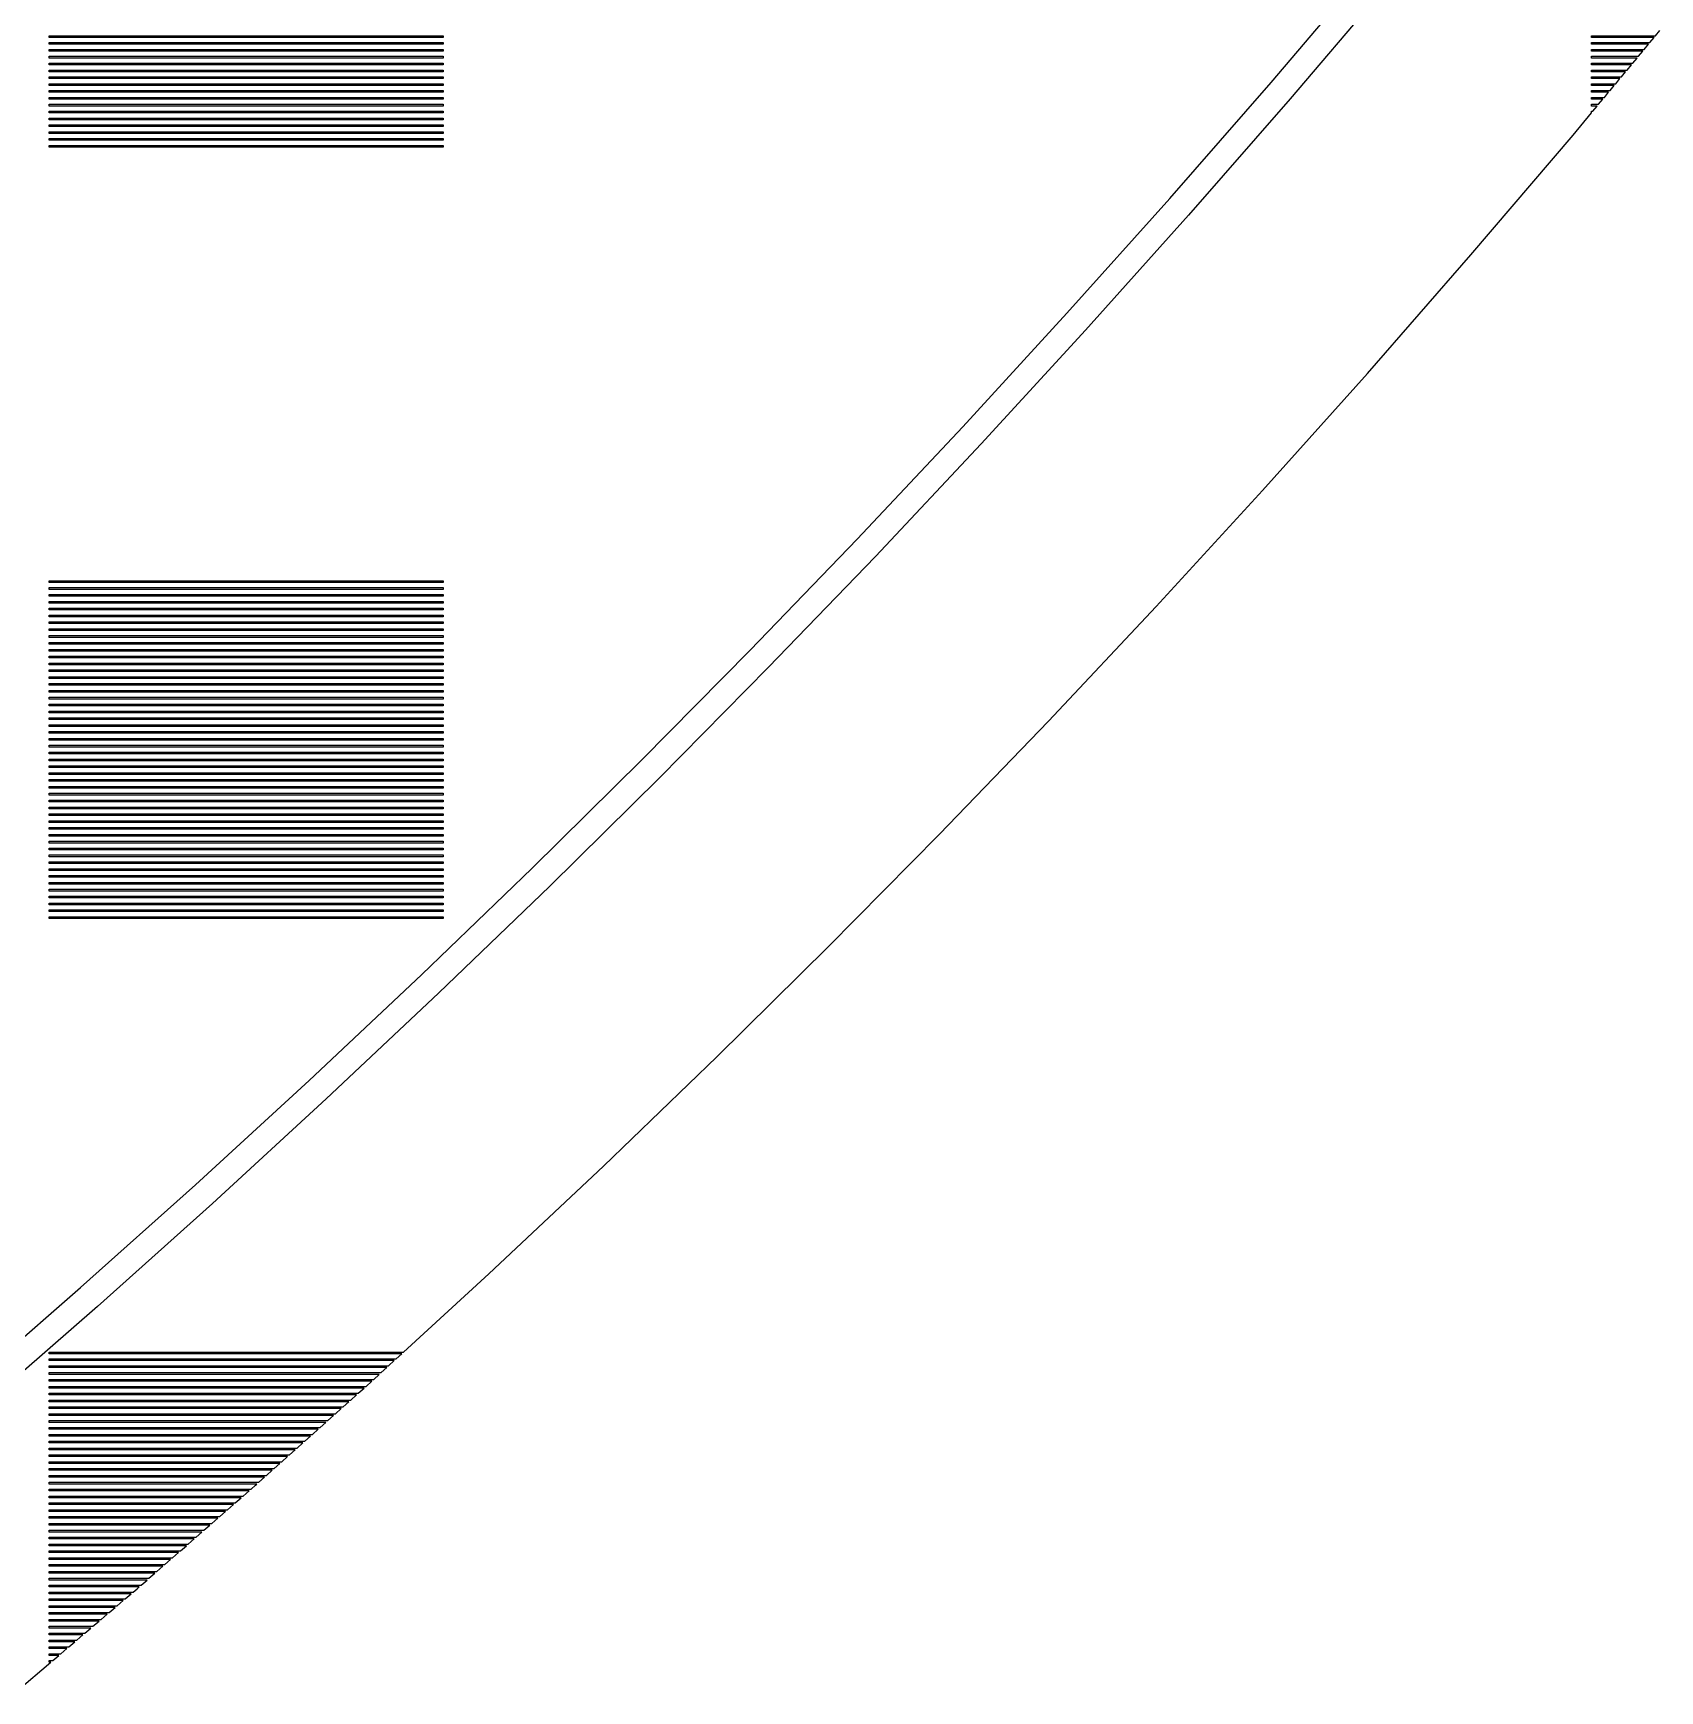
# Model space of a CAD drawing. Extents: x 40 to 187, y -3 to 150.
# Drawn here: x 159.79 to 169.49, y 15.09 to 24.98 of the extents above; entities that cross this region are included whole.
import ezdxf

# ---------------------------------------------------------------- set-up
doc = ezdxf.new("R2010")
doc.units = 0

msp = doc.modelspace()

# ---------------------------------------------------------------- linework, layer by layer
for p, q in [((167.175, 24.6882), (167.771, 25.3881)), ((167.886, 25.2915), (167.288, 24.5903)), ((159.884, 24.9566), (159.884, 24.9668)), ((159.884, 24.9668), (162.235, 24.9668)), ((162.235, 24.9566), (159.884, 24.9566)), ((159.884, 24.9156), (159.884, 24.9259)), ((159.884, 24.9259), (162.235, 24.9259)), ((162.235, 24.9668), (162.235, 24.9566)), ((162.235, 24.9259), (162.235, 24.9156)), ((169.087, 24.9566), (169.087, 24.9668)), ((169.087, 24.9668), (169.469, 24.9668)), ((169.46, 24.9566), (169.087, 24.9566)), ((169.087, 24.9156), (169.087, 24.9259)), ((169.087, 24.9259), (169.435, 24.9259)), ((169.435, 24.9259), (169.46, 24.9566)), ((169.469, 24.9668), (169.494, 24.9975)), ((162.235, 24.9156), (159.884, 24.9156)), ((159.884, 24.8748), (159.884, 24.885)), ((159.884, 24.885), (162.235, 24.885)), ((162.235, 24.8748), (159.884, 24.8748)), ((159.884, 24.8338), (159.884, 24.8441)), ((159.884, 24.8441), (162.235, 24.8441)), ((162.235, 24.8338), (159.884, 24.8338)), ((162.235, 24.885), (162.235, 24.8748)), ((162.235, 24.8441), (162.235, 24.8338)), ((169.426, 24.9156), (169.087, 24.9156)), ((169.087, 24.8748), (169.087, 24.885)), ((169.087, 24.885), (169.401, 24.885)), ((169.392, 24.8748), (169.087, 24.8748)), ((169.087, 24.8338), (169.087, 24.8441)), ((169.087, 24.8441), (169.367, 24.8441)), ((169.358, 24.8338), (169.087, 24.8338)), ((169.333, 24.8032), (169.358, 24.8338)), ((169.367, 24.8441), (169.392, 24.8748)), ((169.401, 24.885), (169.426, 24.9156)), ((159.884, 24.7929), (159.884, 24.8032)), ((159.884, 24.8032), (162.235, 24.8032)), ((162.235, 24.7929), (159.884, 24.7929)), ((159.884, 24.752), (159.884, 24.7623)), ((159.884, 24.7623), (162.235, 24.7623)), ((162.235, 24.752), (159.884, 24.752)), ((162.235, 24.8032), (162.235, 24.7929)), ((162.235, 24.7623), (162.235, 24.752)), ((169.087, 24.7929), (169.087, 24.8032)), ((169.087, 24.8032), (169.333, 24.8032)), ((169.324, 24.7929), (169.087, 24.7929)), ((169.087, 24.752), (169.087, 24.7623)), ((169.087, 24.7623), (169.299, 24.7623)), ((169.29, 24.752), (169.087, 24.752)), ((169.265, 24.7213), (169.29, 24.752)), ((169.299, 24.7623), (169.324, 24.7929)), ((159.884, 24.7111), (159.884, 24.7213)), ((159.884, 24.7213), (162.235, 24.7213)), ((162.235, 24.7111), (159.884, 24.7111)), ((159.884, 24.6702), (159.884, 24.6805)), ((159.884, 24.6805), (162.235, 24.6805)), ((162.235, 24.6702), (159.884, 24.6702)), ((159.884, 24.6293), (159.884, 24.6395)), ((159.884, 24.6395), (162.235, 24.6395)), ((162.235, 24.6293), (159.884, 24.6293)), ((162.235, 24.7213), (162.235, 24.7111)), ((162.235, 24.6805), (162.235, 24.6702)), ((162.235, 24.6395), (162.235, 24.6293)), ((166.57, 23.9957), (167.175, 24.6882)), ((169.087, 24.7111), (169.087, 24.7213)), ((169.087, 24.7213), (169.265, 24.7213)), ((169.256, 24.7111), (169.087, 24.7111)), ((169.087, 24.6702), (169.087, 24.6805)), ((169.087, 24.6805), (169.231, 24.6805)), ((169.222, 24.6702), (169.087, 24.6702)), ((169.087, 24.6293), (169.087, 24.6395)), ((169.087, 24.6395), (169.197, 24.6395)), ((169.188, 24.6293), (169.087, 24.6293)), ((169.163, 24.5986), (169.188, 24.6293)), ((169.197, 24.6395), (169.222, 24.6702)), ((169.231, 24.6805), (169.256, 24.7111)), ((159.884, 24.5884), (159.884, 24.5986)), ((159.884, 24.5986), (162.235, 24.5986)), ((162.235, 24.5884), (159.884, 24.5884)), ((159.884, 24.5475), (159.884, 24.5577)), ((159.884, 24.5577), (162.235, 24.5577)), ((162.235, 24.5475), (159.884, 24.5475)), ((162.235, 24.5986), (162.235, 24.5884)), ((162.235, 24.5577), (162.235, 24.5475)), ((167.288, 24.5903), (166.682, 23.8963)), ((169.087, 24.5884), (169.087, 24.5986)), ((169.087, 24.5986), (169.163, 24.5986)), ((169.154, 24.5884), (169.087, 24.5884)), ((169.087, 24.5475), (169.087, 24.5577)), ((169.087, 24.5577), (169.129, 24.5577)), ((169.12, 24.5475), (169.087, 24.5475)), ((169.095, 24.5168), (169.12, 24.5475)), ((169.129, 24.5577), (169.154, 24.5884)), ((159.884, 24.5066), (159.884, 24.5168)), ((159.884, 24.5168), (162.235, 24.5168)), ((162.235, 24.5066), (159.884, 24.5066)), ((159.884, 24.4657), (159.884, 24.4759)), ((159.884, 24.4759), (162.235, 24.4759)), ((162.235, 24.4657), (159.884, 24.4657)), ((159.884, 24.4248), (159.884, 24.435)), ((159.884, 24.435), (162.235, 24.435)), ((162.235, 24.5168), (162.235, 24.5066)), ((162.235, 24.4759), (162.235, 24.4657)), ((162.235, 24.435), (162.235, 24.4248)), ((168.976, 24.3741), (169.087, 24.5074)), ((169.087, 24.5074), (169.087, 24.5168)), ((169.087, 24.5168), (169.095, 24.5168)), ((162.235, 24.4248), (159.884, 24.4248)), ((159.884, 24.3839), (159.884, 24.3941)), ((159.884, 24.3941), (162.235, 24.3941)), ((162.235, 24.3839), (159.884, 24.3839)), ((159.884, 24.343), (159.884, 24.3532)), ((159.884, 24.3532), (162.235, 24.3532)), ((162.235, 24.343), (159.884, 24.343)), ((162.235, 24.3941), (162.235, 24.3839)), ((162.235, 24.3532), (162.235, 24.343)), ((168.367, 23.6595), (168.976, 24.3741)), ((159.884, 24.3021), (159.884, 24.3123)), ((159.884, 24.3123), (162.235, 24.3123)), ((162.235, 24.3021), (159.884, 24.3021)), ((162.235, 24.3123), (162.235, 24.3021)), ((165.957, 23.3107), (166.57, 23.9957)), ((166.682, 23.8963), (166.068, 23.2099)), ((167.75, 22.9524), (168.367, 23.6595)), ((165.335, 22.6332), (165.957, 23.3107)), ((166.068, 23.2099), (165.445, 22.5311)), ((167.124, 22.2529), (167.75, 22.9524)), ((164.705, 21.9634), (165.335, 22.6332)), ((165.445, 22.5311), (164.814, 21.8599)), ((166.489, 21.5612), (167.124, 22.2529)), ((164.067, 21.3014), (164.705, 21.9634)), ((164.814, 21.8599), (164.174, 21.1966)), ((159.884, 21.7047), (159.884, 21.7149)), ((159.884, 21.7149), (162.235, 21.7149)), ((162.235, 21.7047), (159.884, 21.7047)), ((159.884, 21.6638), (159.884, 21.674)), ((159.884, 21.674), (162.235, 21.674)), ((162.235, 21.6638), (159.884, 21.6638)), ((162.235, 21.7149), (162.235, 21.7047)), ((162.235, 21.674), (162.235, 21.6638)), ((159.884, 21.6229), (159.884, 21.6331)), ((159.884, 21.6331), (162.235, 21.6331)), ((162.235, 21.6229), (159.884, 21.6229)), ((159.884, 21.582), (159.884, 21.5922)), ((159.884, 21.5922), (162.235, 21.5922)), ((162.235, 21.582), (159.884, 21.582)), ((162.235, 21.6331), (162.235, 21.6229)), ((162.235, 21.5922), (162.235, 21.582)), ((165.846, 20.8773), (166.489, 21.5612)), ((159.884, 21.541), (159.884, 21.5513)), ((159.884, 21.5513), (162.235, 21.5513)), ((162.235, 21.541), (159.884, 21.541)), ((159.884, 21.5002), (159.884, 21.5104)), ((159.884, 21.5104), (162.235, 21.5104)), ((162.235, 21.5002), (159.884, 21.5002)), ((159.884, 21.4592), (159.884, 21.4695)), ((159.884, 21.4695), (162.235, 21.4695)), ((162.235, 21.5513), (162.235, 21.541)), ((162.235, 21.5104), (162.235, 21.5002)), ((162.235, 21.4695), (162.235, 21.4592)), ((162.235, 21.4592), (159.884, 21.4592)), ((159.884, 21.4183), (159.884, 21.4286)), ((159.884, 21.4286), (162.235, 21.4286)), ((162.235, 21.4183), (159.884, 21.4183)), ((159.884, 21.3774), (159.884, 21.3877)), ((159.884, 21.3877), (162.235, 21.3877)), ((162.235, 21.3774), (159.884, 21.3774)), ((162.235, 21.4286), (162.235, 21.4183)), ((162.235, 21.3877), (162.235, 21.3774)), ((159.884, 21.3365), (159.884, 21.3468)), ((159.884, 21.3468), (162.235, 21.3468)), ((162.235, 21.3365), (159.884, 21.3365)), ((159.884, 21.2956), (159.884, 21.3058)), ((159.884, 21.3058), (162.235, 21.3058)), ((162.235, 21.2956), (159.884, 21.2956)), ((159.884, 21.2547), (159.884, 21.265)), ((159.884, 21.265), (162.235, 21.265)), ((162.235, 21.3468), (162.235, 21.3365)), ((162.235, 21.3058), (162.235, 21.2956)), ((162.235, 21.265), (162.235, 21.2547)), ((163.421, 20.6472), (164.067, 21.3014)), ((162.235, 21.2547), (159.884, 21.2547)), ((159.884, 21.2138), (159.884, 21.224)), ((159.884, 21.224), (162.235, 21.224)), ((162.235, 21.2138), (159.884, 21.2138)), ((159.884, 21.1729), (159.884, 21.1832)), ((159.884, 21.1832), (162.235, 21.1832)), ((162.235, 21.1729), (159.884, 21.1729)), ((162.235, 21.224), (162.235, 21.2138)), ((162.235, 21.1832), (162.235, 21.1729)), ((164.174, 21.1966), (163.527, 20.5412)), ((159.884, 21.132), (159.884, 21.1422)), ((159.884, 21.1422), (162.235, 21.1422)), ((162.235, 21.132), (159.884, 21.132)), ((159.884, 21.0911), (159.884, 21.1013)), ((159.884, 21.1013), (162.235, 21.1013)), ((162.235, 21.0911), (159.884, 21.0911)), ((162.235, 21.1422), (162.235, 21.132)), ((162.235, 21.1013), (162.235, 21.0911)), ((159.884, 21.0502), (159.884, 21.0604)), ((159.884, 21.0604), (162.235, 21.0604)), ((162.235, 21.0502), (159.884, 21.0502)), ((159.884, 21.0093), (159.884, 21.0195)), ((159.884, 21.0195), (162.235, 21.0195)), ((162.235, 21.0093), (159.884, 21.0093)), ((159.884, 20.9684), (159.884, 20.9786)), ((159.884, 20.9786), (162.235, 20.9786)), ((162.235, 20.9684), (159.884, 20.9684)), ((162.235, 21.0604), (162.235, 21.0502)), ((162.235, 21.0195), (162.235, 21.0093)), ((162.235, 20.9786), (162.235, 20.9684)), ((159.884, 20.9275), (159.884, 20.9377)), ((159.884, 20.9377), (162.235, 20.9377)), ((162.235, 20.9275), (159.884, 20.9275)), ((159.884, 20.8866), (159.884, 20.8968)), ((159.884, 20.8968), (162.235, 20.8968)), ((162.235, 20.8866), (159.884, 20.8866)), ((162.235, 20.9377), (162.235, 20.9275)), ((162.235, 20.8968), (162.235, 20.8866)), ((165.194, 20.2014), (165.846, 20.8773)), ((159.884, 20.8457), (159.884, 20.8559)), ((159.884, 20.8559), (162.235, 20.8559)), ((162.235, 20.8457), (159.884, 20.8457)), ((159.884, 20.8048), (159.884, 20.815)), ((159.884, 20.815), (162.235, 20.815)), ((162.235, 20.8048), (159.884, 20.8048)), ((159.884, 20.7639), (159.884, 20.7741)), ((159.884, 20.7741), (162.235, 20.7741)), ((162.235, 20.8559), (162.235, 20.8457)), ((162.235, 20.815), (162.235, 20.8048)), ((162.235, 20.7741), (162.235, 20.7639)), ((162.235, 20.7639), (159.884, 20.7639)), ((159.884, 20.723), (159.884, 20.7332)), ((159.884, 20.7332), (162.235, 20.7332)), ((162.235, 20.723), (159.884, 20.723)), ((159.884, 20.6821), (159.884, 20.6923)), ((159.884, 20.6923), (162.235, 20.6923)), ((162.235, 20.6821), (159.884, 20.6821)), ((162.235, 20.7332), (162.235, 20.723)), ((162.235, 20.6923), (162.235, 20.6821)), ((159.884, 20.6412), (159.884, 20.6514)), ((159.884, 20.6514), (162.235, 20.6514)), ((162.235, 20.6412), (159.884, 20.6412)), ((159.884, 20.6003), (159.884, 20.6105)), ((159.884, 20.6105), (162.235, 20.6105)), ((162.235, 20.6003), (159.884, 20.6003)), ((162.235, 20.6514), (162.235, 20.6412)), ((162.235, 20.6105), (162.235, 20.6003)), ((162.767, 20.0011), (163.421, 20.6472)), ((159.884, 20.5594), (159.884, 20.5696)), ((159.884, 20.5696), (162.235, 20.5696)), ((162.235, 20.5594), (159.884, 20.5594)), ((159.884, 20.5185), (159.884, 20.5287)), ((159.884, 20.5287), (162.235, 20.5287)), ((162.235, 20.5185), (159.884, 20.5185)), ((159.884, 20.4776), (159.884, 20.4878)), ((159.884, 20.4878), (162.235, 20.4878)), ((162.235, 20.4776), (159.884, 20.4776)), ((162.235, 20.5696), (162.235, 20.5594)), ((162.235, 20.5287), (162.235, 20.5185)), ((162.235, 20.4878), (162.235, 20.4776)), ((163.527, 20.5412), (162.871, 19.8937)), ((159.884, 20.4367), (159.884, 20.4469)), ((159.884, 20.4469), (162.235, 20.4469)), ((162.235, 20.4367), (159.884, 20.4367)), ((159.884, 20.3958), (159.884, 20.406)), ((159.884, 20.406), (162.235, 20.406)), ((162.235, 20.3958), (159.884, 20.3958)), ((162.235, 20.4469), (162.235, 20.4367)), ((162.235, 20.406), (162.235, 20.3958)), ((159.884, 20.3549), (159.884, 20.3651)), ((159.884, 20.3651), (162.235, 20.3651)), ((162.235, 20.3549), (159.884, 20.3549)), ((159.884, 20.3139), (159.884, 20.3242)), ((159.884, 20.3242), (162.235, 20.3242)), ((162.235, 20.3139), (159.884, 20.3139)), ((159.884, 20.2731), (159.884, 20.2833)), ((159.884, 20.2833), (162.235, 20.2833)), ((162.235, 20.3651), (162.235, 20.3549)), ((162.235, 20.3242), (162.235, 20.3139)), ((162.235, 20.2833), (162.235, 20.2731)), ((162.235, 20.2731), (159.884, 20.2731)), ((159.884, 20.2321), (159.884, 20.2424)), ((159.884, 20.2424), (162.235, 20.2424)), ((162.235, 20.2321), (159.884, 20.2321)), ((159.884, 20.1912), (159.884, 20.2015)), ((159.884, 20.2015), (162.235, 20.2015)), ((162.235, 20.1912), (159.884, 20.1912)), ((162.235, 20.2424), (162.235, 20.2321)), ((162.235, 20.2015), (162.235, 20.1912)), ((164.534, 19.5335), (165.194, 20.2014)), ((159.884, 20.1503), (159.884, 20.1606)), ((159.884, 20.1606), (162.235, 20.1606)), ((162.235, 20.1503), (159.884, 20.1503)), ((159.884, 20.1094), (159.884, 20.1196)), ((159.884, 20.1196), (162.235, 20.1196)), ((162.235, 20.1094), (159.884, 20.1094)), ((159.884, 20.0685), (159.884, 20.0788)), ((159.884, 20.0788), (162.235, 20.0788)), ((162.235, 20.1606), (162.235, 20.1503)), ((162.235, 20.1196), (162.235, 20.1094)), ((162.235, 20.0788), (162.235, 20.0685)), ((162.235, 20.0685), (159.884, 20.0685)), ((159.884, 20.0276), (159.884, 20.0378)), ((159.884, 20.0378), (162.235, 20.0378)), ((162.235, 20.0276), (159.884, 20.0276)), ((159.884, 19.9867), (159.884, 19.9969)), ((159.884, 19.9969), (162.235, 19.9969)), ((162.235, 19.9867), (159.884, 19.9867)), ((162.105, 19.363), (162.767, 20.0011)), ((162.235, 20.0378), (162.235, 20.0276)), ((162.235, 19.9969), (162.235, 19.9867)), ((159.884, 19.9458), (159.884, 19.956)), ((159.884, 19.956), (162.235, 19.956)), ((162.235, 19.9458), (159.884, 19.9458)), ((159.884, 19.9049), (159.884, 19.9151)), ((159.884, 19.9151), (162.235, 19.9151)), ((162.235, 19.9049), (159.884, 19.9049)), ((162.871, 19.8937), (162.208, 19.2543)), ((162.235, 19.956), (162.235, 19.9458)), ((162.235, 19.9151), (162.235, 19.9049)), ((159.884, 19.864), (159.884, 19.8742)), ((159.884, 19.8742), (162.235, 19.8742)), ((162.235, 19.864), (159.884, 19.864)), ((159.884, 19.8231), (159.884, 19.8333)), ((159.884, 19.8333), (162.235, 19.8333)), ((162.235, 19.8231), (159.884, 19.8231)), ((159.884, 19.7822), (159.884, 19.7924)), ((159.884, 19.7924), (162.235, 19.7924)), ((162.235, 19.7822), (159.884, 19.7822)), ((162.235, 19.8742), (162.235, 19.864)), ((162.235, 19.8333), (162.235, 19.8231)), ((162.235, 19.7924), (162.235, 19.7822)), ((159.884, 19.7413), (159.884, 19.7515)), ((159.884, 19.7515), (162.235, 19.7515)), ((162.235, 19.7413), (159.884, 19.7413)), ((159.884, 19.7004), (159.884, 19.7106)), ((159.884, 19.7106), (162.235, 19.7106)), ((162.235, 19.7004), (159.884, 19.7004)), ((162.235, 19.7515), (162.235, 19.7413)), ((162.235, 19.7106), (162.235, 19.7004)), ((163.867, 18.8738), (164.534, 19.5335)), ((161.435, 18.7331), (162.105, 19.363)), ((162.208, 19.2543), (161.537, 18.6232)), ((163.191, 18.2223), (163.867, 18.8738)), ((160.757, 18.1114), (161.435, 18.7331)), ((161.537, 18.6232), (160.858, 18.0003)), ((162.507, 17.5791), (163.191, 18.2223)), ((160.072, 17.4982), (160.757, 18.1114)), ((160.858, 18.0003), (160.172, 17.3858)), ((161.999, 17.1132), (162.507, 17.5791)), ((159.38, 16.8933), (160.072, 17.4982)), ((160.172, 17.3858), (159.478, 16.7798)), ((159.884, 17.103), (159.884, 17.1132)), ((159.884, 17.1132), (161.999, 17.1132)), ((161.988, 17.103), (159.884, 17.103)), ((159.884, 17.0621), (159.884, 17.0723)), ((159.884, 17.0723), (161.954, 17.0723)), ((161.943, 17.0621), (159.884, 17.0621)), ((159.884, 17.0212), (159.884, 17.0314)), ((159.884, 17.0314), (161.91, 17.0314)), ((161.899, 17.0212), (159.884, 17.0212)), ((161.865, 16.9905), (161.899, 17.0212)), ((161.91, 17.0314), (161.943, 17.0621)), ((161.954, 17.0723), (161.988, 17.103)), ((159.884, 16.9803), (159.884, 16.9905)), ((159.884, 16.9905), (161.865, 16.9905)), ((161.854, 16.9803), (159.884, 16.9803)), ((159.884, 16.9393), (159.884, 16.9496)), ((159.884, 16.9496), (161.821, 16.9496)), ((161.809, 16.9393), (159.884, 16.9393)), ((161.775, 16.9087), (161.809, 16.9393)), ((161.821, 16.9496), (161.854, 16.9803)), ((159.884, 16.8985), (159.884, 16.9087)), ((159.884, 16.9087), (161.775, 16.9087)), ((161.764, 16.8985), (159.884, 16.8985)), ((159.884, 16.8575), (159.884, 16.8678)), ((159.884, 16.8678), (161.729, 16.8678)), ((161.718, 16.8575), (159.884, 16.8575)), ((159.884, 16.8166), (159.884, 16.8269)), ((159.884, 16.8269), (161.684, 16.8269)), ((161.672, 16.8166), (159.884, 16.8166)), ((161.638, 16.786), (161.672, 16.8166)), ((161.684, 16.8269), (161.718, 16.8575)), ((161.729, 16.8678), (161.764, 16.8985)), ((159.884, 16.7757), (159.884, 16.786)), ((159.884, 16.786), (161.638, 16.786)), ((161.627, 16.7757), (159.884, 16.7757)), ((159.884, 16.7348), (159.884, 16.7451)), ((159.884, 16.7451), (161.592, 16.7451)), ((161.581, 16.7348), (159.884, 16.7348)), ((161.547, 16.7041), (161.581, 16.7348)), ((161.592, 16.7451), (161.627, 16.7757)), ((159.884, 16.6939), (159.884, 16.7041)), ((159.884, 16.7041), (161.547, 16.7041)), ((161.535, 16.6939), (159.884, 16.6939)), ((159.884, 16.653), (159.884, 16.6633)), ((159.884, 16.6633), (161.501, 16.6633)), ((161.49, 16.653), (159.884, 16.653)), ((159.884, 16.6121), (159.884, 16.6223)), ((159.884, 16.6223), (161.455, 16.6223)), ((161.455, 16.6223), (161.49, 16.653)), ((161.501, 16.6633), (161.535, 16.6939)), ((161.444, 16.6121), (159.884, 16.6121)), ((159.884, 16.5712), (159.884, 16.5815)), ((159.884, 16.5815), (161.41, 16.5815)), ((161.398, 16.5712), (159.884, 16.5712)), ((159.884, 16.5303), (159.884, 16.5405)), ((159.884, 16.5405), (161.364, 16.5405)), ((161.352, 16.5303), (159.884, 16.5303)), ((161.318, 16.4996), (161.352, 16.5303)), ((161.364, 16.5405), (161.398, 16.5712)), ((161.41, 16.5815), (161.444, 16.6121)), ((159.884, 16.4894), (159.884, 16.4996)), ((159.884, 16.4996), (161.318, 16.4996)), ((161.307, 16.4894), (159.884, 16.4894)), ((159.884, 16.4485), (159.884, 16.4587)), ((159.884, 16.4587), (161.272, 16.4587)), ((161.261, 16.4485), (159.884, 16.4485)), ((161.227, 16.4178), (161.261, 16.4485)), ((161.272, 16.4587), (161.307, 16.4894)), ((159.884, 16.4076), (159.884, 16.4178)), ((159.884, 16.4178), (161.227, 16.4178)), ((161.215, 16.4076), (159.884, 16.4076)), ((159.884, 16.3667), (159.884, 16.3769)), ((159.884, 16.3769), (161.181, 16.3769)), ((161.17, 16.3667), (159.884, 16.3667)), ((159.884, 16.3258), (159.884, 16.336)), ((159.884, 16.336), (161.135, 16.336)), ((161.124, 16.3258), (159.884, 16.3258)), ((161.116, 16.3183), (161.124, 16.3258)), ((161.135, 16.336), (161.17, 16.3667)), ((161.181, 16.3769), (161.215, 16.4076)), ((159.884, 16.2849), (159.884, 16.2951)), ((159.884, 16.2951), (161.089, 16.2951)), ((161.077, 16.2849), (159.884, 16.2849)), ((159.884, 16.244), (159.884, 16.2542)), ((159.884, 16.2542), (161.042, 16.2542)), ((161.031, 16.244), (159.884, 16.244)), ((160.995, 16.2133), (161.031, 16.244)), ((161.042, 16.2542), (161.077, 16.2849)), ((161.089, 16.2951), (161.116, 16.3183)), ((159.884, 16.2031), (159.884, 16.2133)), ((159.884, 16.2133), (160.995, 16.2133)), ((160.984, 16.2031), (159.884, 16.2031)), ((159.884, 16.1622), (159.884, 16.1724)), ((159.884, 16.1724), (160.949, 16.1724)), ((160.937, 16.1622), (159.884, 16.1622)), ((159.884, 16.1213), (159.884, 16.1315)), ((159.884, 16.1315), (160.902, 16.1315)), ((160.89, 16.1213), (159.884, 16.1213)), ((160.855, 16.0906), (160.89, 16.1213)), ((160.902, 16.1315), (160.937, 16.1622)), ((160.949, 16.1724), (160.984, 16.2031)), ((159.884, 16.0804), (159.884, 16.0906)), ((159.884, 16.0906), (160.855, 16.0906)), ((160.843, 16.0804), (159.884, 16.0804)), ((159.884, 16.0395), (159.884, 16.0497)), ((159.884, 16.0497), (160.808, 16.0497)), ((160.796, 16.0395), (159.884, 16.0395)), ((160.761, 16.0088), (160.796, 16.0395)), ((160.808, 16.0497), (160.843, 16.0804)), ((159.884, 15.9986), (159.884, 16.0088)), ((159.884, 16.0088), (160.761, 16.0088)), ((160.75, 15.9986), (159.884, 15.9986)), ((159.884, 15.9577), (159.884, 15.9679)), ((159.884, 15.9679), (160.714, 15.9679)), ((160.703, 15.9577), (159.884, 15.9577)), ((159.884, 15.9168), (159.884, 15.927)), ((159.884, 15.927), (160.668, 15.927)), ((160.668, 15.927), (160.703, 15.9577)), ((160.714, 15.9679), (160.75, 15.9986)), ((160.656, 15.9168), (159.884, 15.9168)), ((159.884, 15.8759), (159.884, 15.8861)), ((159.884, 15.8861), (160.621, 15.8861)), ((160.609, 15.8759), (159.884, 15.8759)), ((159.884, 15.835), (159.884, 15.8452)), ((159.884, 15.8452), (160.574, 15.8452)), ((160.562, 15.835), (159.884, 15.835)), ((160.527, 15.8043), (160.562, 15.835)), ((160.574, 15.8452), (160.609, 15.8759)), ((160.621, 15.8861), (160.656, 15.9168)), ((159.884, 15.7941), (159.884, 15.8043)), ((159.884, 15.8043), (160.527, 15.8043)), ((160.515, 15.7941), (159.884, 15.7941)), ((159.884, 15.7532), (159.884, 15.7634)), ((159.884, 15.7634), (160.48, 15.7634)), ((160.469, 15.7532), (159.884, 15.7532)), ((160.433, 15.7225), (160.469, 15.7532)), ((160.48, 15.7634), (160.515, 15.7941)), ((159.884, 15.7122), (159.884, 15.7225)), ((159.884, 15.7225), (160.433, 15.7225)), ((160.422, 15.7122), (159.884, 15.7122)), ((159.884, 15.6714), (159.884, 15.6816)), ((159.884, 15.6816), (160.386, 15.6816)), ((160.374, 15.6714), (159.884, 15.6714)), ((159.884, 15.6304), (159.884, 15.6407)), ((159.884, 15.6407), (160.338, 15.6407)), ((160.326, 15.6304), (159.884, 15.6304)), ((160.29, 15.5998), (160.326, 15.6304)), ((160.338, 15.6407), (160.374, 15.6714)), ((160.386, 15.6816), (160.409, 15.7007)), ((160.409, 15.7007), (160.422, 15.7122)), ((159.884, 15.5895), (159.884, 15.5998)), ((159.884, 15.5998), (160.29, 15.5998)), ((160.278, 15.5895), (159.884, 15.5895)), ((159.884, 15.5486), (159.884, 15.5589)), ((159.884, 15.5589), (160.242, 15.5589)), ((160.23, 15.5486), (159.884, 15.5486)), ((160.194, 15.5179), (160.23, 15.5486)), ((160.242, 15.5589), (160.278, 15.5895)), ((159.884, 15.5077), (159.884, 15.5179)), ((159.884, 15.5179), (160.194, 15.5179)), ((160.182, 15.5077), (159.884, 15.5077)), ((159.884, 15.4668), (159.884, 15.4771)), ((159.884, 15.4771), (160.146, 15.4771)), ((160.134, 15.4668), (159.884, 15.4668)), ((159.884, 15.4259), (159.884, 15.4361)), ((159.884, 15.4361), (160.098, 15.4361)), ((160.098, 15.4361), (160.134, 15.4668)), ((160.146, 15.4771), (160.182, 15.5077)), ((160.086, 15.4259), (159.884, 15.4259)), ((159.884, 15.385), (159.884, 15.3952)), ((159.884, 15.3952), (160.05, 15.3952)), ((160.038, 15.385), (159.884, 15.385)), ((159.884, 15.3441), (159.884, 15.3543)), ((159.884, 15.3543), (160.002, 15.3543)), ((159.99, 15.3441), (159.884, 15.3441)), ((159.954, 15.3134), (159.99, 15.3441)), ((160.002, 15.3543), (160.038, 15.385)), ((160.05, 15.3952), (160.086, 15.4259)), ((159.694, 15.0919), (159.894, 15.2623)), ((159.884, 15.3032), (159.884, 15.3134)), ((159.884, 15.3134), (159.954, 15.3134)), ((159.942, 15.3032), (159.884, 15.3032)), ((159.884, 15.2623), (159.884, 15.2725)), ((159.884, 15.2725), (159.906, 15.2725)), ((159.894, 15.2623), (159.884, 15.2623)), ((159.906, 15.2725), (159.942, 15.3032))]:
    msp.add_line(p, q)

doc.saveas('drawing.dxf')
